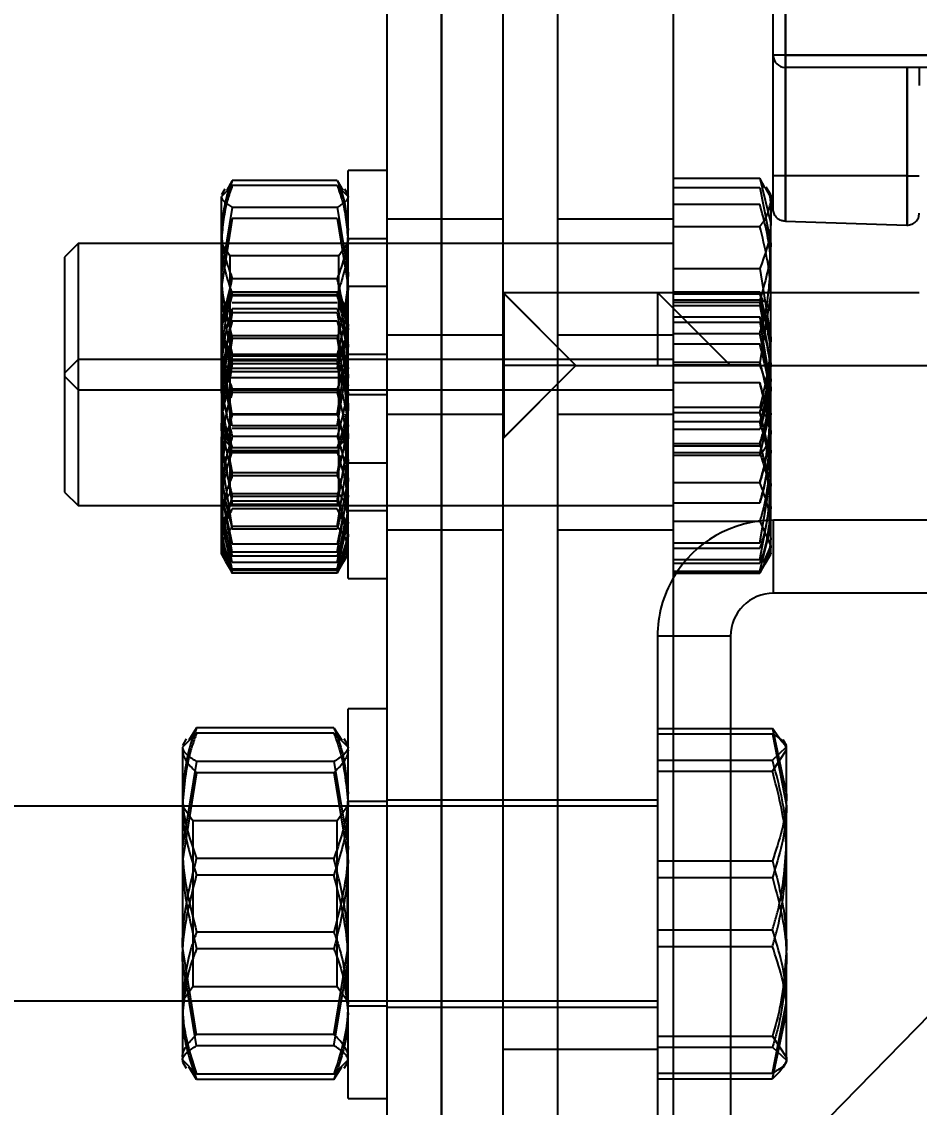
# Model space of a CAD drawing. Header units: metres. Extents: x 0 to 21025, y 0 to 14850.
# Drawn here: x 8867.15 to 8904.01, y 13103.96 to 13148.56 of the extents above; entities that cross this region are included whole.
import ezdxf

# ---------------------------------------------------------------- set-up
doc = ezdxf.new("R2010")
doc.units = ezdxf.units.M
doc.header["$LTSCALE"] = 25
doc.linetypes.add('HIDDEN2', pattern=[4.7625, 3.175, -1.5875])
for name, color, linetype in [('18_COTAS', 7, 'Continuous'), ('SL4', 4, 'Continuous'), ('ST1', 7, 'HIDDEN2')]:
    doc.layers.add(name, color=color, linetype=linetype)
doc.styles.add('ROMANS', font='ROMANS.SHX')
doc.dimstyles.new('25___1-25', dxfattribs={"dimscale": 25, "dimtxt": 2.5, "dimasz": 2, "dimexe": 1.5, "dimexo": 1, "dimgap": 0.5, "dimtad": 1, "dimzin": 12, "dimtxsty": 'ROMANS', "dimcen": 0, "dimclrd": 256, "dimclre": 256, "dimclrt": 3, "dimazin": 3, "dimtfac": 1, "dimtmove": 0, "dimatfit": 0, "dimfxl": 1, "dimlwd": -1, "dimlwe": -1, "dimarcsym": 0})

# ---------------------------------------------------------------- blocks, each defined once
blk = doc.blocks.new('*D14')
at = {"layer": '18_COTAS', "transparency": 16777216}
for p, q in [((8767.149, 13416.484), (9534.934, 13416.484)), ((9497.434, 11742.681), (9497.434, 13366.484)), ((8955.399, 11692.681), (9534.934, 11692.681))]:
    blk.add_line(p, q, dxfattribs=at)
for points in [[(9489.1, 13366.484), (9505.767, 13366.484), (9497.434, 13416.484)], [(9489.1, 11742.681), (9505.767, 11742.681), (9497.434, 11692.681)]]:
    blk.add_solid(points, dxfattribs=at)
at = {"layer": 'Defpoints', "color": 0, "transparency": 16777216}
for p in [(8742.149, 13416.484), (9497.434, 13416.484), (8930.399, 11692.681)]:
    blk.add_point(p, dxfattribs=at)
at = {"layer": '18_COTAS', "color": 3, "transparency": 16777216, "insert": (9447.731, 12554.582), "char_height": 62.5, "attachment_point": 5, "rotation": 90, "style": 'ROMANS'}
blk.add_mtext('1723,8', dxfattribs=at)

msp = doc.modelspace()

# ---------------------------------------------------------------- linework, layer by layer
at = {"layer": 'SL4'}
for p, q in [((8884.386, 13042.681), (8884.386, 13286.681)), ((8893.911, 13286.681), (8893.911, 13042.681)), ((8898.014, 13147.181), (8898.014, 13157.971)), ((8898.514, 13157.971), (8898.514, 13147.181)), ((8898.514, 13147.181), (8898.014, 13147.181)), ((8898.014, 13142.221), (8898.014, 13147.181)), ((8898.514, 13146.681), (8898.514, 13147.181)), ((8898.514, 13147.181), (8921.514, 13147.181)), ((8921.514, 13146.681), (8898.514, 13146.681)), ((8898.514, 13146.681), (8898.514, 13142.221)), ((8903.514, 13142.221), (8903.514, 13146.681)), ((8904.014, 13146.681), (8904.014, 13145.931)), ((8893.911, 13142.127), (8897.464, 13142.127)), ((8897.464, 13142.127), (8897.911, 13140.271)), ((8897.675, 13141.749), (8897.464, 13142.127)), ((8898.514, 13142.221), (8898.014, 13142.221)), ((8898.014, 13140.861), (8898.014, 13142.221)), ((8898.514, 13142.221), (8898.514, 13140.361)), ((8903.514, 13142.221), (8898.514, 13142.221)), ((8903.514, 13140.198), (8903.514, 13142.221)), ((8903.514, 13142.221), (8904.014, 13142.221)), ((8897.911, 13141.441), (8897.726, 13141.762)), ((8897.911, 13141.441), (8897.911, 13140.271)), ((8897.911, 13135.573), (8897.911, 13140.271)), ((8898.514, 13140.361), (8898.497, 13140.361)), ((8898.514, 13140.361), (8903.497, 13140.198)), ((8903.497, 13140.198), (8903.514, 13140.198)), ((8893.911, 13138.416), (8897.464, 13138.416)), ((8897.464, 13138.416), (8897.911, 13135.573)), ((8897.911, 13137.431), (8904.014, 13137.431)), ((8897.911, 13131.743), (8897.911, 13135.573)), ((8897.911, 13134.431), (8915.014, 13134.431)), ((8893.911, 13132.73), (8897.464, 13132.73)), ((8897.911, 13131.441), (8897.911, 13131.743)), ((8897.726, 13131.12), (8897.911, 13131.441)), ((8893.911, 13130.755), (8897.464, 13130.755)), ((8898.026, 13125.081), (8898.026, 13128.081)), ((8915.014, 13128.081), (8898.026, 13128.081)), ((8921.439, 13125.172), (8896.017, 13099.15)), ((8905.014, 13125.081), (8898.026, 13125.081)), ((8896.264, 13123.319), (8893.911, 13123.319)), ((8896.264, 13123.319), (8896.264, 13119.53)), ((8893.911, 13119.53), (8897.983, 13119.53)), ((8897.983, 13119.53), (8898.564, 13116.811)), ((8898.345, 13119.017), (8897.983, 13119.53)), ((8898.564, 13118.831), (8898.429, 13119.065)), ((8898.564, 13116.811), (8898.564, 13118.831)), ((8898.564, 13110.492), (8898.564, 13116.811)), ((8893.911, 13114.091), (8897.983, 13114.091)), ((8898.564, 13106.012), (8898.564, 13110.492)), ((8893.911, 13106.892), (8897.983, 13106.892)), ((8897.983, 13106.892), (8898.564, 13106.012)), ((8898.429, 13105.597), (8898.564, 13105.831)), ((8898.564, 13105.831), (8898.564, 13106.012)), ((8893.911, 13105.132), (8897.983, 13105.132)), ((8896.264, 13105.132), (8896.264, 13101.089))]:
    msp.add_line(p, q, dxfattribs=at)
for centre, radius, start, end in [((8898.514, 13147.181), 0.5, 180, 270), ((8898.026, 13123.319), 4.762, 90, 149.7735), ((8898.026, 13123.319), 1.762, 90, 180)]:
    msp.add_arc(centre, radius, start, end, dxfattribs=at)
for points, knots in [([(8898.497, 13140.361), (8898.442, 13140.369), (8898.332, 13140.383), (8898.187, 13140.471), (8898.078, 13140.597), (8898.024, 13140.733), (8898.014, 13140.824), (8898.014, 13140.859), (8898.014, 13140.861)], [0, 0, 0, 0, 0.212749, 0.425425, 0.640195, 0.859685, 0.99159, 1, 1, 1, 1]), ([(8903.514, 13140.198), (8903.579, 13140.205), (8903.711, 13140.22), (8903.877, 13140.336), (8903.992, 13140.502), (8904.007, 13140.632), (8904.014, 13140.698)], [0, 0, 0, 0, 0.25, 0.5, 0.75, 1, 1, 1, 1]), ([(8897.911, 13140.271), (8897.911, 13140.227), (8897.904, 13139.601), (8897.676, 13138.987), (8897.464, 13138.416)], [0, 0, 0, 0, 0.0702006, 1, 1, 1, 1]), ([(8897.911, 13135.573), (8897.911, 13135.506), (8897.904, 13134.546), (8897.676, 13133.605), (8897.464, 13132.73)], [0, 0, 0, 0, 0.070201, 1, 1, 1, 1]), ([(8897.464, 13132.73), (8897.647, 13132.48), (8897.885, 13132.154), (8897.906, 13131.82), (8897.911, 13131.743)], [0, 0, 0, 0, 0.768151, 1, 1, 1, 1]), ([(8897.911, 13131.743), (8897.855, 13131.479), (8897.783, 13131.145), (8897.52, 13130.823), (8897.464, 13130.755)], [0, 0, 0, 0, 0.788999, 1, 1, 1, 1]), ([(8898.564, 13116.811), (8898.563, 13116.746), (8898.555, 13115.828), (8898.258, 13114.928), (8897.983, 13114.091)], [0, 0, 0, 0, 0.0702148, 1, 1, 1, 1]), ([(8897.983, 13114.091), (8898.218, 13113.191), (8898.528, 13112.004), (8898.557, 13110.786), (8898.564, 13110.492)], [0, 0, 0, 0, 0.758149, 1, 1, 1, 1]), ([(8898.564, 13110.492), (8898.493, 13109.546), (8898.401, 13108.327), (8898.059, 13107.155), (8897.983, 13106.892)], [0, 0, 0, 0, 0.776287, 1, 1, 1, 1]), ([(8898.564, 13106.012), (8898.563, 13105.992), (8898.555, 13105.694), (8898.258, 13105.403), (8897.983, 13105.132)], [0, 0, 0, 0, 0.070215, 1, 1, 1, 1])]:
    msp.add_open_spline(points, degree=3, knots=knots, dxfattribs=at)
at = {"layer": 'ST1'}
for p, q in [((8884.386, 13286.681), (8884.386, 13042.681)), ((8889.149, 13286.681), (8889.149, 13042.681)), ((8882.151, 13277.156), (8882.151, 13055.444)), ((8886.914, 13277.156), (8886.914, 13055.444)), ((8893.264, 13234.931), (8893.264, 13134.431)), ((8898.514, 13147.181), (8898.514, 13155.531)), ((8898.514, 13147.181), (8898.014, 13147.181)), ((8898.514, 13147.181), (8898.514, 13146.681)), ((8921.514, 13147.181), (8898.514, 13147.181)), ((8898.514, 13142.221), (8898.514, 13146.681)), ((8903.514, 13146.681), (8903.514, 13142.221)), ((8880.551, 13134.743), (8880.551, 13142.441)), ((8882.151, 13142.441), (8880.551, 13142.441)), ((8875.798, 13142.035), (8875.568, 13141.634)), ((8880.104, 13142.035), (8875.798, 13142.035)), ((8880.104, 13142.035), (8880.334, 13141.634)), ((8898.514, 13142.221), (8898.014, 13142.221)), ((8898.514, 13140.361), (8898.514, 13142.221)), ((8903.514, 13142.221), (8898.514, 13142.221)), ((8903.514, 13142.221), (8903.514, 13140.198)), ((8903.514, 13142.221), (8904.014, 13142.221)), ((8875.798, 13141.83), (8875.351, 13141.38)), ((8875.489, 13141.679), (8875.351, 13141.441)), ((8880.104, 13141.83), (8875.798, 13141.83)), ((8880.104, 13141.83), (8880.551, 13141.38)), ((8880.551, 13141.441), (8880.413, 13141.679)), ((8893.911, 13141.751), (8897.464, 13141.751)), ((8897.464, 13141.751), (8897.911, 13139.441)), ((8875.351, 13138.236), (8875.351, 13141.38)), ((8893.911, 13141.06), (8897.464, 13141.06)), ((8875.798, 13140.931), (8875.351, 13138.236)), ((8880.104, 13140.931), (8875.798, 13140.931)), ((8880.104, 13140.931), (8880.551, 13138.236)), ((8875.798, 13140.477), (8875.351, 13137.68)), ((8880.104, 13140.477), (8875.798, 13140.477)), ((8880.104, 13140.477), (8880.551, 13137.68)), ((8886.914, 13140.441), (8882.151, 13140.441)), ((8893.911, 13140.441), (8889.149, 13140.441)), ((8893.911, 13140.152), (8897.464, 13140.152)), ((8869.466, 13139.441), (8868.911, 13138.887)), ((8869.466, 13139.441), (8869.466, 13133.441)), ((8893.911, 13139.441), (8869.466, 13139.441)), ((8875.701, 13138.941), (8875.351, 13139.441)), ((8880.526, 13139.441), (8880.176, 13138.941)), ((8880.526, 13133.441), (8880.526, 13139.441)), ((8880.551, 13139.441), (8880.526, 13139.441)), ((8882.151, 13139.641), (8880.551, 13139.641)), ((8868.911, 13138.887), (8868.911, 13133.996)), ((8875.701, 13138.941), (8875.701, 13133.941)), ((8880.176, 13138.941), (8875.701, 13138.941)), ((8880.176, 13134.869), (8880.176, 13138.941)), ((8875.351, 13133.297), (8875.351, 13138.236)), ((8880.104, 13137.999), (8875.798, 13137.999)), ((8875.798, 13137.454), (8875.451, 13136.308)), ((8875.802, 13137.462), (8875.525, 13136.983)), ((8880.104, 13137.454), (8875.798, 13137.454)), ((8880.104, 13137.447), (8875.798, 13137.447)), ((8880.377, 13136.983), (8880.1, 13137.462)), ((8880.104, 13137.454), (8880.451, 13136.308)), ((8882.151, 13137.681), (8880.551, 13137.681)), ((8889.914, 13134.431), (8886.914, 13137.431)), ((8886.914, 13137.431), (8897.911, 13137.431)), ((8893.264, 13137.431), (8893.264, 13134.431)), ((8896.264, 13134.431), (8893.264, 13137.431)), ((8893.911, 13137.455), (8897.464, 13137.455)), ((8875.525, 13136.983), (8875.351, 13136.681)), ((8880.104, 13137.34), (8875.798, 13137.34)), ((8880.104, 13137.328), (8875.798, 13137.328)), ((8880.104, 13137.298), (8875.798, 13137.298)), ((8880.104, 13137.014), (8875.798, 13137.014)), ((8880.551, 13136.681), (8880.377, 13136.983)), ((8889.914, 13134.431), (8886.944, 13137.401)), ((8886.944, 13137.401), (8886.944, 13131.461)), ((8893.911, 13137.382), (8897.464, 13137.382)), ((8893.911, 13137.132), (8897.464, 13137.132)), ((8893.911, 13137.042), (8897.464, 13137.042)), ((8897.464, 13137.382), (8897.911, 13135.56)), ((8897.626, 13137.034), (8897.464, 13137.382)), ((8897.464, 13134.467), (8897.911, 13137.309)), ((8897.687, 13137.069), (8897.684, 13137.074)), ((8897.911, 13136.681), (8897.687, 13137.069)), ((8875.798, 13136.596), (8875.351, 13134.056)), ((8880.104, 13136.762), (8875.798, 13136.762)), ((8880.104, 13136.596), (8875.798, 13136.596)), ((8880.104, 13136.596), (8880.551, 13134.056)), ((8893.911, 13136.894), (8897.464, 13136.894)), ((8897.464, 13136.894), (8897.911, 13134.516)), ((8875.798, 13136.263), (8875.641, 13135.706)), ((8880.104, 13136.263), (8875.798, 13136.263)), ((8880.104, 13136.263), (8880.261, 13135.706)), ((8893.911, 13136.437), (8897.464, 13136.437)), ((8893.911, 13136.218), (8897.464, 13136.218)), ((8897.464, 13136.218), (8897.911, 13133.537)), ((8875.798, 13134.308), (8875.351, 13135.877)), ((8880.104, 13135.648), (8875.798, 13135.648)), ((8880.104, 13134.308), (8880.551, 13135.877)), ((8886.914, 13135.681), (8882.151, 13135.681)), ((8893.911, 13135.681), (8889.149, 13135.681)), ((8893.911, 13135.751), (8897.464, 13135.751)), ((8897.863, 13133.827), (8897.464, 13135.751)), ((8875.798, 13135.545), (8875.351, 13132.722)), ((8875.574, 13135.325), (8875.351, 13133.596)), ((8880.104, 13135.545), (8875.798, 13135.545)), ((8880.104, 13135.542), (8875.798, 13135.542)), ((8880.104, 13135.545), (8880.551, 13132.722)), ((8880.328, 13135.325), (8880.551, 13133.596)), ((8893.911, 13135.324), (8897.464, 13135.324)), ((8880.104, 13134.883), (8875.798, 13134.883)), ((8880.104, 13134.821), (8875.798, 13134.821)), ((8880.176, 13133.941), (8880.176, 13134.869)), ((8882.151, 13134.881), (8880.551, 13134.881)), ((8880.551, 13130.441), (8880.551, 13134.743)), ((8869.466, 13134.681), (8868.911, 13134.127)), ((8893.911, 13134.681), (8869.466, 13134.681)), ((8875.701, 13134.181), (8875.351, 13134.681)), ((8875.798, 13131.952), (8875.351, 13134.646)), ((8875.798, 13132.405), (8875.425, 13134.738)), ((8875.649, 13133.737), (8875.798, 13134.632)), ((8875.798, 13134.503), (8875.701, 13133.88)), ((8880.104, 13134.632), (8875.798, 13134.632)), ((8880.104, 13134.503), (8875.798, 13134.503)), ((8880.104, 13134.308), (8875.798, 13134.308)), ((8880.104, 13132.405), (8880.477, 13134.738)), ((8880.104, 13131.952), (8880.551, 13134.646)), ((8880.253, 13133.737), (8880.104, 13134.632)), ((8880.104, 13134.503), (8880.179, 13134.019)), ((8880.526, 13134.681), (8880.176, 13134.181)), ((8886.914, 13131.431), (8889.914, 13134.431)), ((8889.914, 13134.431), (8886.914, 13134.431)), ((8886.944, 13131.461), (8889.914, 13134.431)), ((8889.914, 13134.431), (8893.264, 13134.431)), ((8889.914, 13134.431), (8897.911, 13134.431)), ((8893.264, 13134.431), (8896.264, 13134.431)), ((8893.911, 13134.568), (8897.464, 13134.568)), ((8893.911, 13134.467), (8897.464, 13134.467)), ((8868.911, 13133.996), (8868.911, 13129.236)), ((8868.911, 13133.996), (8869.466, 13133.441)), ((8875.351, 13133.441), (8875.701, 13133.941)), ((8875.614, 13134.091), (8875.798, 13133.331)), ((8880.176, 13134.181), (8875.701, 13134.181)), ((8875.701, 13133.941), (8875.701, 13129.181)), ((8875.701, 13133.941), (8880.176, 13133.941)), ((8880.288, 13134.091), (8880.104, 13133.331)), ((8880.176, 13130.37), (8880.176, 13133.941)), ((8880.176, 13133.941), (8880.526, 13133.441)), ((8869.466, 13133.441), (8869.466, 13128.681)), ((8869.466, 13133.441), (8893.911, 13133.441)), ((8880.104, 13133.464), (8875.798, 13133.464)), ((8880.526, 13128.681), (8880.526, 13133.481)), ((8893.911, 13133.739), (8897.464, 13133.739)), ((8875.351, 13133.297), (8875.351, 13131.443)), ((8875.798, 13133.331), (8875.736, 13133.099)), ((8880.104, 13133.331), (8875.798, 13133.331)), ((8880.104, 13133.331), (8880.166, 13133.099)), ((8880.551, 13133.241), (8882.151, 13133.241)), ((8875.351, 13132.84), (8875.37, 13132.421)), ((8880.551, 13132.84), (8880.532, 13132.421)), ((8897.464, 13130.755), (8897.911, 13132.611)), ((8875.452, 13132.267), (8875.351, 13131.617)), ((8880.104, 13132.433), (8875.798, 13132.433)), ((8880.104, 13132.405), (8875.798, 13132.405)), ((8880.424, 13132.438), (8880.551, 13131.617)), ((8882.151, 13132.441), (8886.914, 13132.441)), ((8889.149, 13132.441), (8893.911, 13132.441)), ((8893.911, 13132.506), (8897.464, 13132.506)), ((8893.911, 13132.138), (8897.464, 13132.138)), ((8897.51, 13131.922), (8897.464, 13132.138)), ((8875.486, 13131.625), (8875.351, 13130.522)), ((8880.104, 13131.952), (8875.798, 13131.952)), ((8880.104, 13131.847), (8875.798, 13131.847)), ((8880.416, 13131.625), (8880.551, 13130.522)), ((8880.526, 13131.637), (8880.551, 13131.425)), ((8893.911, 13131.822), (8897.464, 13131.822)), ((8875.798, 13131.053), (8875.351, 13131.502)), ((8875.351, 13129.058), (8875.351, 13131.502)), ((8880.104, 13131.515), (8875.798, 13131.515)), ((8880.104, 13131.053), (8880.551, 13131.502)), ((8893.911, 13131.225), (8897.464, 13131.225)), ((8897.911, 13130.888), (8897.911, 13131.477)), ((8875.655, 13130.742), (8875.798, 13130.032)), ((8880.104, 13131.053), (8875.798, 13131.053)), ((8880.104, 13130.93), (8875.798, 13130.93)), ((8880.104, 13130.848), (8875.798, 13130.848)), ((8880.247, 13130.742), (8880.104, 13130.032)), ((8893.911, 13131.132), (8897.464, 13131.132)), ((8893.911, 13130.856), (8897.464, 13130.856)), ((8897.911, 13127.009), (8897.911, 13130.888)), ((8875.798, 13127.817), (8875.351, 13130.641)), ((8875.472, 13130.699), (8875.798, 13128.73)), ((8880.431, 13130.699), (8880.104, 13128.73)), ((8880.104, 13127.817), (8880.551, 13130.641)), ((8880.176, 13129.181), (8880.176, 13130.37)), ((8880.551, 13125.681), (8880.551, 13130.441)), ((8880.551, 13130.441), (8882.151, 13130.441)), ((8875.713, 13129.679), (8875.798, 13130.032)), ((8880.104, 13130.032), (8875.798, 13130.032)), ((8880.104, 13129.898), (8875.798, 13129.898)), ((8880.189, 13129.679), (8880.104, 13130.032)), ((8875.351, 13129.766), (8875.382, 13129.13)), ((8875.798, 13128.859), (8875.654, 13129.79)), ((8880.104, 13128.859), (8880.249, 13129.79)), ((8880.551, 13129.766), (8880.52, 13129.13)), ((8893.911, 13129.624), (8897.464, 13129.624)), ((8897.464, 13127.145), (8897.911, 13129.825)), ((8868.911, 13129.236), (8869.466, 13128.681)), ((8875.798, 13126.766), (8875.351, 13129.307)), ((8875.351, 13128.681), (8875.701, 13129.181)), ((8875.351, 13126.683), (8875.351, 13129.058)), ((8875.798, 13129.055), (8875.351, 13127.485)), ((8875.701, 13129.181), (8880.176, 13129.181)), ((8880.104, 13129.055), (8875.798, 13129.055)), ((8880.104, 13126.766), (8880.551, 13129.307)), ((8880.104, 13129.055), (8880.551, 13127.485)), ((8880.176, 13129.181), (8880.526, 13128.681)), ((8869.466, 13128.681), (8893.911, 13128.681)), ((8875.382, 13128.483), (8875.351, 13128.639)), ((8875.453, 13128.724), (8875.798, 13127.099)), ((8880.104, 13128.859), (8875.798, 13128.859)), ((8880.104, 13128.73), (8875.798, 13128.73)), ((8880.104, 13128.542), (8875.798, 13128.542)), ((8880.449, 13128.724), (8880.104, 13127.099)), ((8880.521, 13128.483), (8880.551, 13128.639)), ((8893.911, 13128.794), (8897.464, 13128.794)), ((8897.464, 13126.469), (8897.911, 13128.847)), ((8880.551, 13128.481), (8882.151, 13128.481)), ((8875.798, 13126.065), (8875.351, 13128.048)), ((8875.798, 13126.348), (8875.474, 13128.009)), ((8880.104, 13127.817), (8875.798, 13127.817)), ((8880.104, 13127.714), (8875.798, 13127.714)), ((8880.104, 13126.065), (8880.551, 13128.048)), ((8880.104, 13126.348), (8880.428, 13128.009)), ((8882.151, 13127.681), (8886.914, 13127.681)), ((8889.149, 13127.681), (8893.911, 13127.681)), ((8893.911, 13128.038), (8897.464, 13128.038)), ((8897.464, 13128.038), (8897.911, 13127.009)), ((8897.464, 13125.981), (8897.911, 13127.802)), ((8875.798, 13125.915), (8875.351, 13127.228)), ((8880.104, 13125.915), (8880.551, 13127.228)), ((8875.798, 13126.034), (8875.351, 13126.926)), ((8875.798, 13125.908), (8875.451, 13127.054)), ((8880.104, 13127.099), (8875.798, 13127.099)), ((8880.104, 13126.766), (8875.798, 13126.766)), ((8880.104, 13125.908), (8880.451, 13127.054)), ((8893.911, 13127.145), (8897.464, 13127.145)), ((8893.911, 13126.925), (8897.464, 13126.925)), ((8897.615, 13126.328), (8897.911, 13127.009)), ((8897.911, 13126.681), (8897.911, 13127.009)), ((8897.911, 13126.732), (8897.911, 13126.697)), ((8875.351, 13126.681), (8875.351, 13126.683)), ((8875.798, 13126.6), (8875.351, 13126.683)), ((8875.351, 13126.681), (8875.525, 13126.379)), ((8875.525, 13126.379), (8875.802, 13125.9)), ((8880.104, 13126.6), (8875.798, 13126.6)), ((8880.104, 13126.348), (8875.798, 13126.348)), ((8880.1, 13125.9), (8880.377, 13126.379)), ((8880.104, 13126.6), (8880.551, 13126.683)), ((8880.104, 13126.034), (8880.3, 13126.424)), ((8880.377, 13126.379), (8880.551, 13126.681)), ((8893.911, 13126.469), (8897.464, 13126.469)), ((8893.911, 13126.32), (8897.464, 13126.32)), ((8897.464, 13125.908), (8897.687, 13126.294)), ((8897.687, 13126.294), (8897.911, 13126.681)), ((8897.911, 13126.681), (8897.911, 13126.697)), ((8880.104, 13126.065), (8875.798, 13126.065)), ((8880.104, 13126.034), (8875.798, 13126.034)), ((8880.104, 13125.915), (8875.798, 13125.915)), ((8880.104, 13125.908), (8875.798, 13125.908)), ((8893.911, 13125.981), (8897.464, 13125.981)), ((8893.911, 13125.908), (8897.464, 13125.908)), ((8880.551, 13125.681), (8882.151, 13125.681)), ((8893.264, 13123.319), (8893.264, 13106.331)), ((8893.911, 13123.319), (8893.264, 13123.319)), ((8880.551, 13110.067), (8880.551, 13120.331)), ((8882.151, 13120.331), (8880.551, 13120.331)), ((8874.332, 13119.336), (8873.751, 13118.752)), ((8874.332, 13119.557), (8874.007, 13119.039)), ((8879.971, 13119.557), (8874.332, 13119.557)), ((8879.971, 13119.336), (8874.332, 13119.336)), ((8879.971, 13119.557), (8880.295, 13119.039)), ((8879.971, 13119.336), (8880.551, 13118.752)), ((8893.264, 13119.53), (8893.911, 13119.53)), ((8893.264, 13119.301), (8897.983, 13119.301)), ((8896.264, 13119.53), (8896.264, 13105.132)), ((8897.983, 13119.301), (8898.564, 13116.352)), ((8873.905, 13119.098), (8873.751, 13118.831)), ((8873.751, 13118.752), (8873.751, 13114.665)), ((8880.551, 13118.831), (8880.397, 13119.098)), ((8897.983, 13118.228), (8898.564, 13118.765)), ((8897.983, 13117.77), (8898.564, 13118.65)), ((8874.332, 13118.167), (8873.751, 13114.665)), ((8879.971, 13118.167), (8874.332, 13118.167)), ((8879.971, 13118.167), (8880.551, 13114.665)), ((8893.264, 13118.228), (8897.983, 13118.228)), ((8874.332, 13117.702), (8873.751, 13114.089)), ((8879.971, 13117.702), (8874.332, 13117.702)), ((8879.971, 13117.702), (8880.551, 13114.089)), ((8893.264, 13117.77), (8897.983, 13117.77)), ((8882.151, 13116.531), (8880.551, 13116.531)), ((8886.914, 13116.581), (8882.151, 13116.581)), ((8893.264, 13116.581), (8886.914, 13116.581)), ((8893.264, 13116.331), (8863.954, 13116.331)), ((8874.171, 13115.731), (8873.751, 13116.331)), ((8880.526, 13116.331), (8880.106, 13115.731)), ((8880.526, 13108.331), (8880.526, 13116.331)), ((8880.551, 13116.331), (8880.526, 13116.331)), ((8874.171, 13115.731), (8874.171, 13108.931)), ((8880.106, 13115.731), (8874.171, 13115.731)), ((8880.106, 13110.193), (8880.106, 13115.731)), ((8873.751, 13114.665), (8873.751, 13108.244)), ((8879.971, 13114.186), (8874.332, 13114.186)), ((8893.264, 13114.091), (8893.911, 13114.091)), ((8879.971, 13113.5), (8874.332, 13113.5)), ((8893.264, 13113.403), (8897.983, 13113.403)), ((8879.971, 13111.162), (8874.332, 13111.162)), ((8893.264, 13111.259), (8897.983, 13111.259)), ((8874.332, 13106.96), (8873.751, 13110.573)), ((8879.971, 13110.476), (8874.332, 13110.476)), ((8879.971, 13106.96), (8880.551, 13110.573)), ((8893.264, 13110.571), (8897.983, 13110.571)), ((8874.332, 13106.495), (8873.751, 13109.998)), ((8879.971, 13106.495), (8880.551, 13109.998)), ((8880.106, 13108.931), (8880.106, 13110.193)), ((8880.551, 13104.331), (8880.551, 13110.067)), ((8873.751, 13108.331), (8874.171, 13108.931)), ((8874.171, 13108.931), (8880.106, 13108.931)), ((8880.106, 13108.931), (8880.526, 13108.331)), ((8863.954, 13108.331), (8893.264, 13108.331)), ((8873.751, 13108.244), (8873.751, 13105.833)), ((8880.551, 13108.131), (8882.151, 13108.131)), ((8882.151, 13108.081), (8886.914, 13108.081)), ((8886.914, 13108.081), (8893.264, 13108.081)), ((8897.983, 13105.362), (8898.564, 13108.31)), ((8897.983, 13105.132), (8898.564, 13107.852)), ((8879.971, 13106.96), (8874.332, 13106.96)), ((8893.264, 13106.892), (8893.911, 13106.892)), ((8879.971, 13106.495), (8874.332, 13106.495)), ((8893.264, 13106.331), (8886.914, 13106.331)), ((8893.264, 13106.434), (8897.983, 13106.434)), ((8893.264, 13106.331), (8893.264, 13101.089)), ((8897.983, 13106.434), (8898.564, 13105.898)), ((8874.332, 13105.326), (8873.751, 13105.911)), ((8873.751, 13105.831), (8873.905, 13105.564)), ((8879.971, 13105.326), (8880.551, 13105.911)), ((8880.397, 13105.564), (8880.551, 13105.831)), ((8874.332, 13105.105), (8874.007, 13105.623)), ((8879.971, 13105.326), (8874.332, 13105.326)), ((8879.971, 13105.105), (8880.295, 13105.623)), ((8893.264, 13105.362), (8897.983, 13105.362)), ((8879.971, 13105.105), (8874.332, 13105.105)), ((8893.264, 13105.132), (8893.911, 13105.132)), ((8880.551, 13104.331), (8882.151, 13104.331))]:
    msp.add_line(p, q, dxfattribs=at)
msp.add_arc((8898.026, 13123.319), 4.762, 149.7735, 180, dxfattribs=at)
for points, knots in [([(8875.798, 13142.035), (8875.73, 13141.865), (8875.468, 13141.207), (8875.401, 13140.524), (8875.351, 13140.017)], [0, 0, 0, 0, 0.257551, 1, 1, 1, 1]), ([(8880.104, 13142.035), (8880.172, 13141.865), (8880.434, 13141.207), (8880.501, 13140.524), (8880.551, 13140.017)], [0, 0, 0, 0, 0.257551, 1, 1, 1, 1]), ([(8875.798, 13141.83), (8875.73, 13141.641), (8875.468, 13140.91), (8875.401, 13140.15), (8875.351, 13139.585)], [0, 0, 0, 0, 0.257551, 1, 1, 1, 1]), ([(8880.104, 13141.83), (8880.172, 13141.641), (8880.434, 13140.91), (8880.501, 13140.15), (8880.551, 13139.585)], [0, 0, 0, 0, 0.257551, 1, 1, 1, 1]), ([(8897.911, 13141.14), (8897.909, 13141.217), (8897.902, 13141.423), (8897.762, 13141.624), (8897.675, 13141.749)], [0, 0, 0, 0, 0.376853, 1, 1, 1, 1]), ([(8875.351, 13141.38), (8875.352, 13141.37), (8875.358, 13141.218), (8875.586, 13141.069), (8875.798, 13140.931)], [0, 0, 0, 0, 0.0702006, 1, 1, 1, 1]), ([(8880.551, 13141.38), (8880.551, 13141.37), (8880.544, 13141.218), (8880.316, 13141.069), (8880.104, 13140.931)], [0, 0, 0, 0, 0.070201, 1, 1, 1, 1]), ([(8897.464, 13140.152), (8897.52, 13140.22), (8897.783, 13140.542), (8897.855, 13140.876), (8897.911, 13141.14)], [0, 0, 0, 0, 0.211001, 1, 1, 1, 1]), ([(8897.911, 13138.405), (8897.906, 13138.614), (8897.885, 13139.512), (8897.647, 13140.387), (8897.464, 13141.06)], [0, 0, 0, 0, 0.231849, 1, 1, 1, 1]), ([(8897.911, 13137.309), (8897.911, 13137.377), (8897.904, 13138.337), (8897.676, 13139.278), (8897.464, 13140.152)], [0, 0, 0, 0, 0.070201, 1, 1, 1, 1]), ([(8875.351, 13140.017), (8875.358, 13139.833), (8875.382, 13139.15), (8875.622, 13138.485), (8875.798, 13137.999)], [0, 0, 0, 0, 0.268634, 1, 1, 1, 1]), ([(8880.551, 13140.017), (8880.544, 13139.833), (8880.52, 13139.15), (8880.28, 13138.485), (8880.104, 13137.999)], [0, 0, 0, 0, 0.268634, 1, 1, 1, 1]), ([(8875.351, 13139.585), (8875.358, 13139.381), (8875.382, 13138.621), (8875.622, 13137.882), (8875.798, 13137.34)], [0, 0, 0, 0, 0.268634, 1, 1, 1, 1]), ([(8880.551, 13139.585), (8880.544, 13139.381), (8880.52, 13138.621), (8880.28, 13137.882), (8880.104, 13137.34)], [0, 0, 0, 0, 0.268634, 1, 1, 1, 1]), ([(8897.911, 13139.441), (8897.911, 13139.386), (8897.904, 13138.607), (8897.676, 13137.842), (8897.464, 13137.132)], [0, 0, 0, 0, 0.070201, 1, 1, 1, 1]), ([(8897.464, 13135.751), (8897.52, 13135.933), (8897.783, 13136.797), (8897.855, 13137.696), (8897.911, 13138.405)], [0, 0, 0, 0, 0.211001, 1, 1, 1, 1]), ([(8875.351, 13138.236), (8875.352, 13138.172), (8875.358, 13137.263), (8875.586, 13136.371), (8875.798, 13135.542)], [0, 0, 0, 0, 0.0702006, 1, 1, 1, 1]), ([(8875.351, 13135.202), (8875.352, 13135.269), (8875.358, 13136.213), (8875.586, 13137.138), (8875.798, 13137.999)], [0, 0, 0, 0, 0.070201, 1, 1, 1, 1]), ([(8880.551, 13138.236), (8880.551, 13138.172), (8880.544, 13137.263), (8880.316, 13136.371), (8880.104, 13135.542)], [0, 0, 0, 0, 0.070201, 1, 1, 1, 1]), ([(8880.551, 13135.202), (8880.551, 13135.269), (8880.544, 13136.213), (8880.316, 13137.138), (8880.104, 13137.999)], [0, 0, 0, 0, 0.070201, 1, 1, 1, 1]), ([(8875.351, 13137.68), (8875.352, 13137.614), (8875.358, 13136.669), (8875.586, 13135.744), (8875.798, 13134.883)], [0, 0, 0, 0, 0.070201, 1, 1, 1, 1]), ([(8875.798, 13137.454), (8875.73, 13137.336), (8875.468, 13136.876), (8875.401, 13136.398), (8875.351, 13136.043)], [0, 0, 0, 0, 0.257551, 1, 1, 1, 1]), ([(8875.351, 13135.877), (8875.352, 13135.915), (8875.358, 13136.445), (8875.586, 13136.964), (8875.798, 13137.447)], [0, 0, 0, 0, 0.0702006, 1, 1, 1, 1]), ([(8880.551, 13137.68), (8880.551, 13137.614), (8880.544, 13136.669), (8880.316, 13135.744), (8880.104, 13134.883)], [0, 0, 0, 0, 0.070201, 1, 1, 1, 1]), ([(8880.104, 13137.454), (8880.172, 13137.336), (8880.434, 13136.876), (8880.501, 13136.398), (8880.551, 13136.043)], [0, 0, 0, 0, 0.2575513, 1, 1, 1, 1]), ([(8880.551, 13135.877), (8880.551, 13135.915), (8880.544, 13136.445), (8880.316, 13136.964), (8880.104, 13137.447)], [0, 0, 0, 0, 0.070201, 1, 1, 1, 1]), ([(8875.351, 13134.646), (8875.352, 13134.71), (8875.358, 13135.62), (8875.586, 13136.511), (8875.798, 13137.34)], [0, 0, 0, 0, 0.070201, 1, 1, 1, 1]), ([(8880.551, 13134.646), (8880.551, 13134.71), (8880.544, 13135.62), (8880.316, 13136.511), (8880.104, 13137.34)], [0, 0, 0, 0, 0.070201, 1, 1, 1, 1]), ([(8897.464, 13137.132), (8897.647, 13136.459), (8897.885, 13135.584), (8897.906, 13134.685), (8897.911, 13134.477)], [0, 0, 0, 0, 0.768151, 1, 1, 1, 1]), ([(8897.911, 13134.774), (8897.906, 13134.952), (8897.885, 13135.72), (8897.647, 13136.468), (8897.464, 13137.042)], [0, 0, 0, 0, 0.231849, 1, 1, 1, 1]), ([(8875.798, 13136.762), (8875.73, 13136.556), (8875.468, 13135.755), (8875.401, 13134.922), (8875.351, 13134.305)], [0, 0, 0, 0, 0.257551, 1, 1, 1, 1]), ([(8880.104, 13136.762), (8880.172, 13136.556), (8880.434, 13135.755), (8880.501, 13134.922), (8880.551, 13134.305)], [0, 0, 0, 0, 0.257551, 1, 1, 1, 1]), ([(8875.351, 13136.134), (8875.352, 13136.103), (8875.358, 13135.659), (8875.586, 13135.225), (8875.798, 13134.821)], [0, 0, 0, 0, 0.070201, 1, 1, 1, 1]), ([(8880.551, 13136.134), (8880.551, 13136.103), (8880.544, 13135.659), (8880.316, 13135.225), (8880.104, 13134.821)], [0, 0, 0, 0, 0.070201, 1, 1, 1, 1]), ([(8897.464, 13136.437), (8897.647, 13135.777), (8897.885, 13134.917), (8897.906, 13134.035), (8897.911, 13133.831)], [0, 0, 0, 0, 0.768151, 1, 1, 1, 1]), ([(8897.911, 13133.831), (8897.906, 13134.035), (8897.885, 13134.917), (8897.647, 13135.777), (8897.464, 13136.437)], [0, 0, 0, 0, 0.231849, 1, 1, 1, 1]), ([(8875.351, 13135.979), (8875.352, 13135.944), (8875.358, 13135.446), (8875.586, 13134.957), (8875.798, 13134.503)], [0, 0, 0, 0, 0.070201, 1, 1, 1, 1]), ([(8875.798, 13135.648), (8875.73, 13135.412), (8875.468, 13134.497), (8875.401, 13133.546), (8875.351, 13132.84)], [0, 0, 0, 0, 0.257551, 1, 1, 1, 1]), ([(8880.551, 13135.979), (8880.551, 13135.944), (8880.544, 13135.446), (8880.316, 13134.957), (8880.104, 13134.503)], [0, 0, 0, 0, 0.0702006, 1, 1, 1, 1]), ([(8880.104, 13135.648), (8880.172, 13135.412), (8880.434, 13134.497), (8880.501, 13133.546), (8880.551, 13132.84)], [0, 0, 0, 0, 0.257551, 1, 1, 1, 1]), ([(8875.351, 13135.314), (8875.348, 13135.267), (8875.345, 13135.195), (8875.364, 13135.125), (8875.371, 13135.101)], [0, 0, 0, 0, 0.6573363, 1, 1, 1, 1]), ([(8875.798, 13135.542), (8875.73, 13135.353), (8875.468, 13134.622), (8875.401, 13133.862), (8875.351, 13133.297)], [0, 0, 0, 0, 0.257551, 1, 1, 1, 1]), ([(8875.351, 13135.396), (8875.358, 13135.221), (8875.382, 13134.567), (8875.622, 13133.93), (8875.798, 13133.464)], [0, 0, 0, 0, 0.268634, 1, 1, 1, 1]), ([(8880.104, 13135.542), (8880.172, 13135.353), (8880.434, 13134.622), (8880.501, 13133.862), (8880.551, 13133.297)], [0, 0, 0, 0, 0.257551, 1, 1, 1, 1]), ([(8880.551, 13135.396), (8880.544, 13135.221), (8880.52, 13134.567), (8880.28, 13133.93), (8880.104, 13133.464)], [0, 0, 0, 0, 0.268634, 1, 1, 1, 1]), ([(8880.551, 13135.314), (8880.554, 13135.267), (8880.558, 13135.195), (8880.538, 13135.125), (8880.531, 13135.101)], [0, 0, 0, 0, 0.657336, 1, 1, 1, 1]), ([(8897.911, 13132.474), (8897.906, 13132.698), (8897.885, 13133.662), (8897.647, 13134.602), (8897.464, 13135.324)], [0, 0, 0, 0, 0.2318493, 1, 1, 1, 1]), ([(8875.798, 13134.821), (8875.73, 13134.579), (8875.468, 13133.639), (8875.401, 13132.663), (8875.351, 13131.938)], [0, 0, 0, 0, 0.2575513, 1, 1, 1, 1]), ([(8880.104, 13134.821), (8880.172, 13134.579), (8880.434, 13133.639), (8880.501, 13132.663), (8880.551, 13131.938)], [0, 0, 0, 0, 0.2575513, 1, 1, 1, 1]), ([(8897.464, 13132.506), (8897.52, 13132.662), (8897.783, 13133.4), (8897.855, 13134.168), (8897.911, 13134.774)], [0, 0, 0, 0, 0.211001, 1, 1, 1, 1]), ([(8897.464, 13134.568), (8897.647, 13133.837), (8897.885, 13132.884), (8897.906, 13131.908), (8897.911, 13131.681)], [0, 0, 0, 0, 0.768151, 1, 1, 1, 1]), ([(8897.911, 13134.516), (8897.911, 13134.459), (8897.904, 13133.656), (8897.676, 13132.869), (8897.464, 13132.138)], [0, 0, 0, 0, 0.0702006, 1, 1, 1, 1]), ([(8897.911, 13132.611), (8897.911, 13132.655), (8897.904, 13133.282), (8897.676, 13133.896), (8897.464, 13134.467)], [0, 0, 0, 0, 0.070201, 1, 1, 1, 1]), ([(8875.351, 13134.056), (8875.352, 13133.996), (8875.358, 13133.138), (8875.586, 13132.297), (8875.798, 13131.515)], [0, 0, 0, 0, 0.070201, 1, 1, 1, 1]), ([(8880.551, 13134.056), (8880.551, 13133.996), (8880.544, 13133.138), (8880.316, 13132.297), (8880.104, 13131.515)], [0, 0, 0, 0, 0.0702006, 1, 1, 1, 1]), ([(8897.86, 13134.106), (8897.812, 13133.522), (8897.749, 13132.749), (8897.521, 13132.005), (8897.464, 13131.822)], [0, 0, 0, 0, 0.754949, 1, 1, 1, 1]), ([(8875.351, 13130.641), (8875.352, 13130.708), (8875.358, 13131.661), (8875.586, 13132.595), (8875.798, 13133.464)], [0, 0, 0, 0, 0.070201, 1, 1, 1, 1]), ([(8880.551, 13130.641), (8880.551, 13130.708), (8880.544, 13131.661), (8880.316, 13132.595), (8880.104, 13133.464)], [0, 0, 0, 0, 0.070201, 1, 1, 1, 1]), ([(8897.911, 13133.831), (8897.855, 13133.135), (8897.783, 13132.252), (8897.52, 13131.404), (8897.464, 13131.225)], [0, 0, 0, 0, 0.788999, 1, 1, 1, 1]), ([(8897.464, 13131.225), (8897.52, 13131.404), (8897.783, 13132.252), (8897.855, 13133.135), (8897.911, 13133.831)], [0, 0, 0, 0, 0.211001, 1, 1, 1, 1]), ([(8897.911, 13130.888), (8897.906, 13131.112), (8897.885, 13132.076), (8897.647, 13133.017), (8897.464, 13133.739)], [0, 0, 0, 0, 0.231849, 1, 1, 1, 1]), ([(8897.464, 13133.739), (8897.647, 13133.017), (8897.885, 13132.076), (8897.906, 13131.112), (8897.911, 13130.888)], [0, 0, 0, 0, 0.768151, 1, 1, 1, 1]), ([(8897.911, 13133.537), (8897.911, 13133.473), (8897.904, 13132.568), (8897.676, 13131.681), (8897.464, 13130.856)], [0, 0, 0, 0, 0.070201, 1, 1, 1, 1]), ([(8875.351, 13133.297), (8875.358, 13133.093), (8875.382, 13132.333), (8875.622, 13131.594), (8875.798, 13131.053)], [0, 0, 0, 0, 0.268634, 1, 1, 1, 1]), ([(8875.351, 13131.745), (8875.351, 13131.814), (8875.352, 13132.324), (8875.469, 13132.823), (8875.57, 13133.256)], [0, 0, 0, 0, 0.1342583, 1, 1, 1, 1]), ([(8880.551, 13133.297), (8880.544, 13133.093), (8880.52, 13132.333), (8880.28, 13131.594), (8880.104, 13131.053)], [0, 0, 0, 0, 0.268634, 1, 1, 1, 1]), ([(8880.551, 13131.745), (8880.551, 13131.814), (8880.55, 13132.324), (8880.433, 13132.823), (8880.332, 13133.256)], [0, 0, 0, 0, 0.134258, 1, 1, 1, 1]), ([(8875.351, 13132.866), (8875.358, 13132.682), (8875.382, 13131.999), (8875.622, 13131.334), (8875.798, 13130.848)], [0, 0, 0, 0, 0.2686336, 1, 1, 1, 1]), ([(8875.351, 13132.722), (8875.352, 13132.655), (8875.358, 13131.701), (8875.586, 13130.767), (8875.798, 13129.898)], [0, 0, 0, 0, 0.070201, 1, 1, 1, 1]), ([(8880.551, 13132.866), (8880.544, 13132.682), (8880.52, 13131.999), (8880.28, 13131.334), (8880.104, 13130.848)], [0, 0, 0, 0, 0.268634, 1, 1, 1, 1]), ([(8880.551, 13132.722), (8880.551, 13132.655), (8880.544, 13131.701), (8880.316, 13130.767), (8880.104, 13129.898)], [0, 0, 0, 0, 0.070201, 1, 1, 1, 1]), ([(8875.798, 13132.433), (8875.73, 13132.209), (8875.468, 13131.339), (8875.401, 13130.436), (8875.351, 13129.766)], [0, 0, 0, 0, 0.2575513, 1, 1, 1, 1]), ([(8880.104, 13132.433), (8880.172, 13132.209), (8880.434, 13131.339), (8880.501, 13130.436), (8880.551, 13129.766)], [0, 0, 0, 0, 0.2575513, 1, 1, 1, 1]), ([(8897.911, 13129.825), (8897.911, 13129.889), (8897.904, 13130.794), (8897.676, 13131.681), (8897.464, 13132.506)], [0, 0, 0, 0, 0.0702006, 1, 1, 1, 1]), ([(8897.911, 13132.474), (8897.855, 13131.713), (8897.783, 13130.748), (8897.52, 13129.82), (8897.464, 13129.624)], [0, 0, 0, 0, 0.788999, 1, 1, 1, 1]), ([(8897.464, 13129.624), (8897.52, 13129.82), (8897.783, 13130.748), (8897.855, 13131.713), (8897.911, 13132.474)], [0, 0, 0, 0, 0.211001, 1, 1, 1, 1]), ([(8897.464, 13132.138), (8897.647, 13131.477), (8897.885, 13130.618), (8897.906, 13129.736), (8897.911, 13129.531)], [0, 0, 0, 0, 0.768151, 1, 1, 1, 1]), ([(8875.351, 13131.938), (8875.358, 13131.676), (8875.382, 13130.7), (8875.622, 13129.75), (8875.798, 13129.055)], [0, 0, 0, 0, 0.2686336, 1, 1, 1, 1]), ([(8880.551, 13131.938), (8880.544, 13131.676), (8880.52, 13130.7), (8880.28, 13129.75), (8880.104, 13129.055)], [0, 0, 0, 0, 0.268634, 1, 1, 1, 1]), ([(8897.911, 13131.681), (8897.855, 13130.91), (8897.783, 13129.933), (8897.52, 13128.993), (8897.464, 13128.794)], [0, 0, 0, 0, 0.788999, 1, 1, 1, 1]), ([(8897.464, 13128.794), (8897.52, 13128.993), (8897.783, 13129.933), (8897.855, 13130.91), (8897.911, 13131.681)], [0, 0, 0, 0, 0.211001, 1, 1, 1, 1]), ([(8875.351, 13131.617), (8875.349, 13131.548), (8875.345, 13131.42), (8875.371, 13131.294), (8875.383, 13131.235)], [0, 0, 0, 0, 0.5336955, 1, 1, 1, 1]), ([(8875.798, 13131.515), (8875.73, 13131.309), (8875.468, 13130.508), (8875.401, 13129.676), (8875.351, 13129.058)], [0, 0, 0, 0, 0.257551, 1, 1, 1, 1]), ([(8880.104, 13131.515), (8880.172, 13131.309), (8880.434, 13130.508), (8880.501, 13129.676), (8880.551, 13129.058)], [0, 0, 0, 0, 0.257551, 1, 1, 1, 1]), ([(8880.551, 13131.617), (8880.553, 13131.548), (8880.557, 13131.42), (8880.531, 13131.294), (8880.519, 13131.235)], [0, 0, 0, 0, 0.533696, 1, 1, 1, 1]), ([(8897.911, 13128.847), (8897.911, 13128.903), (8897.904, 13129.706), (8897.676, 13130.493), (8897.464, 13131.225)], [0, 0, 0, 0, 0.070201, 1, 1, 1, 1]), ([(8875.351, 13128.639), (8875.352, 13128.693), (8875.358, 13129.467), (8875.586, 13130.225), (8875.798, 13130.93)], [0, 0, 0, 0, 0.070201, 1, 1, 1, 1]), ([(8880.551, 13128.639), (8880.551, 13128.693), (8880.544, 13129.467), (8880.316, 13130.225), (8880.104, 13130.93)], [0, 0, 0, 0, 0.070201, 1, 1, 1, 1]), ([(8897.911, 13130.888), (8897.855, 13130.127), (8897.783, 13129.162), (8897.52, 13128.234), (8897.464, 13128.038)], [0, 0, 0, 0, 0.788999, 1, 1, 1, 1]), ([(8897.464, 13130.856), (8897.647, 13130.282), (8897.885, 13129.534), (8897.906, 13128.766), (8897.911, 13128.588)], [0, 0, 0, 0, 0.768151, 1, 1, 1, 1]), ([(8875.351, 13130.522), (8875.358, 13130.267), (8875.382, 13129.317), (8875.622, 13128.391), (8875.798, 13127.714)], [0, 0, 0, 0, 0.268634, 1, 1, 1, 1]), ([(8880.551, 13130.522), (8880.544, 13130.267), (8880.52, 13129.317), (8880.28, 13128.391), (8880.104, 13127.714)], [0, 0, 0, 0, 0.268634, 1, 1, 1, 1]), ([(8875.798, 13129.898), (8875.73, 13129.736), (8875.468, 13129.106), (8875.401, 13128.452), (8875.351, 13127.966)], [0, 0, 0, 0, 0.257551, 1, 1, 1, 1]), ([(8880.104, 13129.898), (8880.172, 13129.736), (8880.434, 13129.106), (8880.501, 13128.452), (8880.551, 13127.966)], [0, 0, 0, 0, 0.257551, 1, 1, 1, 1]), ([(8897.911, 13127.802), (8897.911, 13127.845), (8897.904, 13128.461), (8897.676, 13129.063), (8897.464, 13129.624)], [0, 0, 0, 0, 0.070201, 1, 1, 1, 1]), ([(8897.911, 13129.531), (8897.855, 13128.835), (8897.783, 13127.953), (8897.52, 13127.104), (8897.464, 13126.925)], [0, 0, 0, 0, 0.7889992, 1, 1, 1, 1]), ([(8875.351, 13129.058), (8875.358, 13128.834), (8875.382, 13128.003), (8875.622, 13127.193), (8875.798, 13126.6)], [0, 0, 0, 0, 0.268634, 1, 1, 1, 1]), ([(8880.551, 13129.058), (8880.544, 13128.834), (8880.52, 13128.003), (8880.28, 13127.193), (8880.104, 13126.6)], [0, 0, 0, 0, 0.268634, 1, 1, 1, 1]), ([(8875.351, 13127.384), (8875.352, 13127.419), (8875.358, 13127.917), (8875.586, 13128.405), (8875.798, 13128.859)], [0, 0, 0, 0, 0.070201, 1, 1, 1, 1]), ([(8875.351, 13128.048), (8875.351, 13128.095), (8875.35, 13128.343), (8875.431, 13128.586), (8875.496, 13128.782)], [0, 0, 0, 0, 0.189967, 1, 1, 1, 1]), ([(8875.351, 13127.228), (8875.352, 13127.26), (8875.358, 13127.703), (8875.586, 13128.138), (8875.798, 13128.542)], [0, 0, 0, 0, 0.070201, 1, 1, 1, 1]), ([(8880.551, 13127.384), (8880.551, 13127.419), (8880.544, 13127.917), (8880.316, 13128.405), (8880.104, 13128.859)], [0, 0, 0, 0, 0.070201, 1, 1, 1, 1]), ([(8880.551, 13127.228), (8880.551, 13127.26), (8880.544, 13127.703), (8880.316, 13128.138), (8880.104, 13128.542)], [0, 0, 0, 0, 0.070201, 1, 1, 1, 1]), ([(8880.551, 13128.048), (8880.551, 13128.095), (8880.551, 13128.379), (8880.458, 13128.657), (8880.38, 13128.889)], [0, 0, 0, 0, 0.165754, 1, 1, 1, 1]), ([(8897.911, 13128.588), (8897.855, 13127.982), (8897.783, 13127.214), (8897.52, 13126.476), (8897.464, 13126.32)], [0, 0, 0, 0, 0.788999, 1, 1, 1, 1]), ([(8875.351, 13127.966), (8875.358, 13127.791), (8875.382, 13127.137), (8875.622, 13126.5), (8875.798, 13126.034)], [0, 0, 0, 0, 0.268634, 1, 1, 1, 1]), ([(8875.351, 13126.926), (8875.352, 13126.947), (8875.358, 13127.248), (8875.586, 13127.543), (8875.798, 13127.817)], [0, 0, 0, 0, 0.0702006, 1, 1, 1, 1]), ([(8880.551, 13127.966), (8880.544, 13127.791), (8880.52, 13127.137), (8880.28, 13126.5), (8880.104, 13126.034)], [0, 0, 0, 0, 0.268634, 1, 1, 1, 1]), ([(8880.551, 13126.926), (8880.551, 13126.947), (8880.544, 13127.248), (8880.316, 13127.543), (8880.104, 13127.817)], [0, 0, 0, 0, 0.070201, 1, 1, 1, 1]), ([(8875.351, 13127.485), (8875.352, 13127.448), (8875.358, 13126.918), (8875.586, 13126.398), (8875.798, 13125.915)], [0, 0, 0, 0, 0.070201, 1, 1, 1, 1]), ([(8875.351, 13127.319), (8875.358, 13127.191), (8875.382, 13126.713), (8875.622, 13126.248), (8875.798, 13125.908)], [0, 0, 0, 0, 0.268634, 1, 1, 1, 1]), ([(8880.551, 13127.485), (8880.551, 13127.448), (8880.544, 13126.918), (8880.316, 13126.398), (8880.104, 13125.915)], [0, 0, 0, 0, 0.070201, 1, 1, 1, 1]), ([(8880.551, 13127.319), (8880.544, 13127.191), (8880.52, 13126.713), (8880.28, 13126.248), (8880.104, 13125.908)], [0, 0, 0, 0, 0.268634, 1, 1, 1, 1]), ([(8897.911, 13127.351), (8897.911, 13127.317), (8897.904, 13126.829), (8897.676, 13126.352), (8897.464, 13125.908)], [0, 0, 0, 0, 0.070201, 1, 1, 1, 1]), ([(8875.351, 13126.683), (8875.352, 13126.685), (8875.358, 13126.713), (8875.586, 13126.741), (8875.798, 13126.766)], [0, 0, 0, 0, 0.070201, 1, 1, 1, 1]), ([(8880.551, 13126.683), (8880.551, 13126.685), (8880.544, 13126.713), (8880.316, 13126.741), (8880.104, 13126.766)], [0, 0, 0, 0, 0.070201, 1, 1, 1, 1]), ([(8897.911, 13127.009), (8897.911, 13126.985), (8897.904, 13126.638), (8897.676, 13126.297), (8897.464, 13125.981)], [0, 0, 0, 0, 0.0702006, 1, 1, 1, 1]), ([(8874.332, 13119.557), (8874.244, 13119.332), (8873.904, 13118.456), (8873.816, 13117.547), (8873.751, 13116.872)], [0, 0, 0, 0, 0.257551, 1, 1, 1, 1]), ([(8874.332, 13119.336), (8874.244, 13119.091), (8873.904, 13118.14), (8873.816, 13117.152), (8873.751, 13116.418)], [0, 0, 0, 0, 0.257551, 1, 1, 1, 1]), ([(8879.971, 13119.557), (8880.058, 13119.332), (8880.398, 13118.456), (8880.486, 13117.547), (8880.551, 13116.872)], [0, 0, 0, 0, 0.257551, 1, 1, 1, 1]), ([(8879.971, 13119.336), (8880.058, 13119.091), (8880.398, 13118.14), (8880.486, 13117.152), (8880.551, 13116.418)], [0, 0, 0, 0, 0.257551, 1, 1, 1, 1]), ([(8898.564, 13118.765), (8898.563, 13118.777), (8898.555, 13118.958), (8898.258, 13119.136), (8897.983, 13119.301)], [0, 0, 0, 0, 0.0702148, 1, 1, 1, 1]), ([(8873.751, 13118.752), (8873.752, 13118.738), (8873.76, 13118.541), (8874.056, 13118.347), (8874.332, 13118.167)], [0, 0, 0, 0, 0.070215, 1, 1, 1, 1]), ([(8880.551, 13118.752), (8880.55, 13118.738), (8880.542, 13118.541), (8880.246, 13118.347), (8879.971, 13118.167)], [0, 0, 0, 0, 0.070215, 1, 1, 1, 1]), ([(8898.564, 13118.65), (8898.564, 13118.671), (8898.564, 13118.795), (8898.445, 13118.916), (8898.345, 13119.017)], [0, 0, 0, 0, 0.168569, 1, 1, 1, 1]), ([(8873.751, 13118.63), (8873.752, 13118.608), (8873.76, 13118.294), (8874.056, 13117.987), (8874.332, 13117.702)], [0, 0, 0, 0, 0.070215, 1, 1, 1, 1]), ([(8880.551, 13118.63), (8880.55, 13118.608), (8880.542, 13118.294), (8880.246, 13117.987), (8879.971, 13117.702)], [0, 0, 0, 0, 0.070215, 1, 1, 1, 1]), ([(8898.564, 13114.744), (8898.557, 13115.029), (8898.528, 13116.208), (8898.218, 13117.357), (8897.983, 13118.228)], [0, 0, 0, 0, 0.241851, 1, 1, 1, 1]), ([(8898.564, 13114.171), (8898.557, 13114.465), (8898.528, 13115.683), (8898.218, 13116.87), (8897.983, 13117.77)], [0, 0, 0, 0, 0.241851, 1, 1, 1, 1]), ([(8873.751, 13116.872), (8873.76, 13116.627), (8873.792, 13115.719), (8874.104, 13114.834), (8874.332, 13114.186)], [0, 0, 0, 0, 0.268634, 1, 1, 1, 1]), ([(8880.551, 13116.872), (8880.542, 13116.627), (8880.51, 13115.719), (8880.199, 13114.834), (8879.971, 13114.186)], [0, 0, 0, 0, 0.268634, 1, 1, 1, 1]), ([(8873.751, 13116.418), (8873.76, 13116.153), (8873.792, 13115.165), (8874.104, 13114.204), (8874.332, 13113.5)], [0, 0, 0, 0, 0.268634, 1, 1, 1, 1]), ([(8880.551, 13116.418), (8880.542, 13116.153), (8880.51, 13115.165), (8880.199, 13114.204), (8879.971, 13113.5)], [0, 0, 0, 0, 0.268634, 1, 1, 1, 1]), ([(8898.564, 13116.352), (8898.563, 13116.282), (8898.555, 13115.286), (8898.258, 13114.311), (8897.983, 13113.403)], [0, 0, 0, 0, 0.0702148, 1, 1, 1, 1]), ([(8897.983, 13111.259), (8898.059, 13111.513), (8898.401, 13112.648), (8898.493, 13113.828), (8898.564, 13114.744)], [0, 0, 0, 0, 0.223713, 1, 1, 1, 1]), ([(8873.751, 13114.665), (8873.752, 13114.582), (8873.76, 13113.399), (8874.056, 13112.24), (8874.332, 13111.162)], [0, 0, 0, 0, 0.070215, 1, 1, 1, 1]), ([(8880.551, 13114.665), (8880.55, 13114.582), (8880.542, 13113.399), (8880.246, 13112.24), (8879.971, 13111.162)], [0, 0, 0, 0, 0.0702148, 1, 1, 1, 1]), ([(8873.751, 13110.573), (8873.752, 13110.659), (8873.76, 13111.879), (8874.056, 13113.075), (8874.332, 13114.186)], [0, 0, 0, 0, 0.070215, 1, 1, 1, 1]), ([(8873.751, 13114.089), (8873.752, 13114.003), (8873.76, 13112.783), (8874.056, 13111.588), (8874.332, 13110.476)], [0, 0, 0, 0, 0.0702148, 1, 1, 1, 1]), ([(8880.551, 13110.573), (8880.55, 13110.659), (8880.542, 13111.879), (8880.246, 13113.075), (8879.971, 13114.186)], [0, 0, 0, 0, 0.0702148, 1, 1, 1, 1]), ([(8880.551, 13114.089), (8880.55, 13114.003), (8880.542, 13112.783), (8880.246, 13111.588), (8879.971, 13110.476)], [0, 0, 0, 0, 0.070215, 1, 1, 1, 1]), ([(8897.983, 13110.571), (8898.059, 13110.833), (8898.401, 13112.006), (8898.493, 13113.225), (8898.564, 13114.171)], [0, 0, 0, 0, 0.2237133, 1, 1, 1, 1]), ([(8873.751, 13109.998), (8873.752, 13110.081), (8873.76, 13111.264), (8874.056, 13112.423), (8874.332, 13113.5)], [0, 0, 0, 0, 0.070215, 1, 1, 1, 1]), ([(8880.551, 13109.998), (8880.55, 13110.081), (8880.542, 13111.264), (8880.246, 13112.423), (8879.971, 13113.5)], [0, 0, 0, 0, 0.0702148, 1, 1, 1, 1]), ([(8897.983, 13113.403), (8898.218, 13112.532), (8898.528, 13111.383), (8898.557, 13110.204), (8898.564, 13109.919)], [0, 0, 0, 0, 0.7581486, 1, 1, 1, 1]), ([(8874.332, 13111.162), (8874.244, 13110.917), (8873.904, 13109.966), (8873.816, 13108.978), (8873.751, 13108.244)], [0, 0, 0, 0, 0.257551, 1, 1, 1, 1]), ([(8879.971, 13111.162), (8880.058, 13110.917), (8880.398, 13109.966), (8880.486, 13108.978), (8880.551, 13108.244)], [0, 0, 0, 0, 0.2575513, 1, 1, 1, 1]), ([(8898.564, 13108.31), (8898.563, 13108.38), (8898.555, 13109.376), (8898.258, 13110.352), (8897.983, 13111.259)], [0, 0, 0, 0, 0.070215, 1, 1, 1, 1]), ([(8874.332, 13110.476), (8874.244, 13110.251), (8873.904, 13109.375), (8873.816, 13108.466), (8873.751, 13107.791)], [0, 0, 0, 0, 0.257551, 1, 1, 1, 1]), ([(8879.971, 13110.476), (8880.058, 13110.251), (8880.398, 13109.375), (8880.486, 13108.466), (8880.551, 13107.791)], [0, 0, 0, 0, 0.2575513, 1, 1, 1, 1]), ([(8898.564, 13107.852), (8898.563, 13107.916), (8898.555, 13108.835), (8898.258, 13109.735), (8897.983, 13110.571)], [0, 0, 0, 0, 0.070215, 1, 1, 1, 1]), ([(8898.564, 13109.919), (8898.493, 13109.003), (8898.401, 13107.823), (8898.059, 13106.688), (8897.983, 13106.434)], [0, 0, 0, 0, 0.776287, 1, 1, 1, 1]), ([(8873.751, 13108.244), (8873.76, 13107.979), (8873.792, 13106.991), (8874.104, 13106.029), (8874.332, 13105.326)], [0, 0, 0, 0, 0.2686336, 1, 1, 1, 1]), ([(8880.551, 13108.244), (8880.542, 13107.979), (8880.51, 13106.991), (8880.199, 13106.029), (8879.971, 13105.326)], [0, 0, 0, 0, 0.2686336, 1, 1, 1, 1]), ([(8873.751, 13107.791), (8873.76, 13107.547), (8873.792, 13106.638), (8874.104, 13105.753), (8874.332, 13105.105)], [0, 0, 0, 0, 0.268634, 1, 1, 1, 1]), ([(8880.551, 13107.791), (8880.542, 13107.547), (8880.51, 13106.638), (8880.199, 13105.753), (8879.971, 13105.105)], [0, 0, 0, 0, 0.2686336, 1, 1, 1, 1]), ([(8873.751, 13106.033), (8873.752, 13106.055), (8873.76, 13106.368), (8874.056, 13106.675), (8874.332, 13106.96)], [0, 0, 0, 0, 0.0702148, 1, 1, 1, 1]), ([(8880.551, 13106.033), (8880.55, 13106.055), (8880.542, 13106.368), (8880.246, 13106.675), (8879.971, 13106.96)], [0, 0, 0, 0, 0.070215, 1, 1, 1, 1]), ([(8873.751, 13105.911), (8873.752, 13105.924), (8873.76, 13106.122), (8874.056, 13106.315), (8874.332, 13106.495)], [0, 0, 0, 0, 0.0702148, 1, 1, 1, 1]), ([(8880.551, 13105.911), (8880.55, 13105.924), (8880.542, 13106.122), (8880.246, 13106.315), (8879.971, 13106.495)], [0, 0, 0, 0, 0.070215, 1, 1, 1, 1]), ([(8898.564, 13105.898), (8898.563, 13105.885), (8898.555, 13105.704), (8898.258, 13105.527), (8897.983, 13105.362)], [0, 0, 0, 0, 0.070215, 1, 1, 1, 1])]:
    msp.add_open_spline(points, degree=3, knots=knots, dxfattribs=at)

# ---------------------------------------------------------------- dimensions: what is measured, and where the dimension line sits
at = {"layer": '18_COTAS'}
dim = msp.add_linear_dim(base=(9497.434, 13416.484), p1=(8930.399, 11692.681), p2=(8742.149, 13416.484), angle=90, dimstyle='25___1-25', dxfattribs=at)
dim.commit()
dim.dimension.update_dxf_attribs({"geometry": '*D14', "text_midpoint": (9447.731, 12554.582)})

doc.saveas('drawing.dxf')
